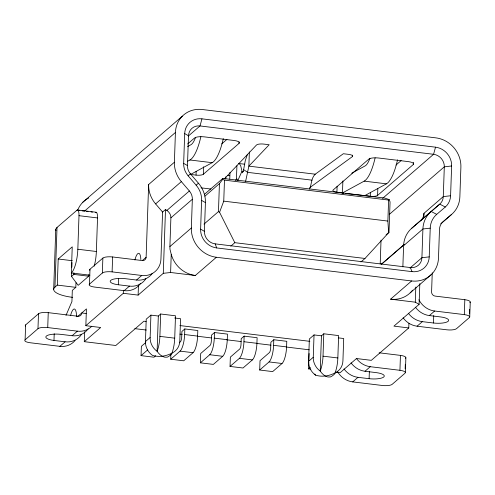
<?xml version="1.0" encoding="UTF-8"?>
<svg xmlns="http://www.w3.org/2000/svg" width="495" height="495" viewBox="0 0 495 495"><rect width="100%" height="100%" fill="white"/><g stroke="black" fill="none" stroke-linecap="round" stroke-linejoin="round"><path stroke-width="0.74" d="M75.098 340.486A19.447 17.845 49.1 0 1 59.839 346.351L30.176 342.75A7.778 2.203 2 0 1 25.103 339.83L25.622 324.912L38.492 313.774A7.778 2.203 2 0 1 48.25 312.648L77.907 316.249A3.892 3.57 49.1 0 0 81.749 312.97L86.198 313.508M25.103 339.83L37.979 328.692L38.492 313.774M37.979 328.692A7.778 2.203 2 0 1 47.73 327.566L48.25 312.648M53.689 289.247L55.762 229.587M72.709 297.359A27.231 7.703 2 0 1 54.945 287.125L57.018 227.465L76.917 210.251L79.881 210.61M81.483 334.422A19.447 17.845 49.1 0 1 65.105 341.798L53.98 340.442L54.215 333.735M54.945 287.125L57.29 285.101L58.193 258.996L72.239 246.85L71.33 272.949L89.867 275.201M88.754 274.669L88.698 276.21L78.167 285.324L71.528 276.439L71.664 272.578M71.849 267.182L72.01 262.554M71.528 276.439L73.873 274.416L73.922 272.869M65.996 315.383L71.924 301.573L72.313 290.386L75.828 287.347L75.983 282.744M71.33 272.949A19.447 5.439 -83.1 0 0 77.833 249.245L78.996 215.684A7.778 2.178 -83.1 0 0 76.917 210.251M146.118 321.465L143.89 321.199L115.805 345.498L84.292 341.674L84.633 331.724M84.292 341.674L100.677 327.498L85.845 325.698L86.427 308.917L77.536 316.614M140.586 283.288A19.447 17.845 49.1 0 1 124.208 290.664L94.545 287.063A7.778 2.203 2 0 1 89.471 284.142L89.991 269.224L102.867 258.087A7.778 2.203 2 0 1 112.619 256.961L142.282 260.562A3.892 3.57 49.1 0 0 146.118 257.282L148.642 184.517L174.388 162.242L175.428 132.468A27.231 24.979 49.1 0 1 202.282 109.513L435.848 137.858A27.231 24.979 49.1 0 1 460.894 167.106L459.861 196.88A27.231 24.979 49.1 0 1 451.619 214.415L440.748 223.82M94.199 266.162A19.447 5.439 -83.1 0 0 96.37 251.491L97.534 217.936A7.778 2.178 -83.1 0 0 95.455 212.504M89.471 284.142L102.347 273.005L102.867 258.087M102.347 273.005A7.778 2.203 2 0 1 112.105 271.879L112.619 256.961M145.852 278.735A19.447 17.845 49.1 0 1 129.473 286.11L118.348 284.761L118.559 278.79M85.845 325.698L123.298 293.3L123.404 290.249M123.298 293.3L138.124 295.1L138.47 285.182M155.684 355.775L154.032 357.204L141.056 355.627L141.378 346.308L145.79 342.497M145.456 341.544L146.229 319.17L150.913 315.123L158.326 316.02L160.671 313.997L175.496 315.798L174.723 338.172A15.562 4.35 -83.1 0 1 171.932 353.114C166.029 356.282 158.889 357.402 152.423 355.361A15.562 14.275 49.1 0 1 145.456 341.544L150.14 337.497L150.913 315.123M158.326 316.02L157.101 351.314C159.34 354.556 162.985 358.046 167.248 357.161A15.562 14.275 49.1 0 0 171.975 353.566M148.642 184.517A27.231 24.979 49.1 0 0 155.603 203.897L162.583 212.046L160.943 259.083A19.447 17.845 49.1 0 1 141.762 275.48L136.496 280.034L125.371 278.685A11.67 3.298 2 0 0 110.738 280.374A11.67 3.298 2 0 0 118.348 284.761M150.133 337.497A15.562 14.275 49.1 0 0 157.101 351.314A15.562 4.35 -83.1 0 0 159.891 336.371L160.671 313.997M163.288 273.333L165.503 209.515C168.523 211.186 171.097 214.217 170.893 217.843L169.89 246.572L169.983 249.282L171.239 254.331L170.608 272.485L163.288 273.333L138.124 295.1M179.301 342.757L180.403 341.804A3.892 1.089 -83.1 0 0 181.702 337.064L181.9 331.471L184.821 328.94L197.802 330.518L197.604 336.111A13.613 3.812 -83.1 0 1 193.056 352.7L183.695 360.799L170.719 359.228L170.893 354.21M183.657 163.369L184.697 133.594A17.504 16.057 49.1 0 1 201.96 118.837L435.526 147.176A17.504 16.057 49.1 0 1 451.626 165.98L450.592 195.76A17.504 16.057 49.1 0 1 445.296 207.028L436.701 214.372A21.396 19.627 49.1 0 0 430.229 228.146L429.227 256.874A17.504 16.057 49.1 0 1 411.964 271.631L216.717 247.939A17.504 16.057 49.1 0 1 200.617 229.136L201.613 200.407A21.396 19.627 49.1 0 0 196.144 185.179L188.137 175.824A17.504 16.057 49.1 0 1 183.657 163.369L187.463 165.559A11.67 10.704 49.1 0 0 190.451 173.869L198.458 183.224A27.231 24.979 49.1 0 1 205.419 202.603L204.423 231.332A11.67 10.704 49.1 0 0 215.158 243.868L216.717 247.939M187.463 165.559L188.502 135.785A11.67 10.704 49.1 0 1 200.011 125.947L201.96 118.837M170.719 359.228L180.081 351.128A13.613 3.812 -83.1 0 0 184.629 334.533L184.821 328.94M451.619 214.415L443.025 221.76A11.67 10.704 49.1 0 0 439.498 229.272L438.496 258A27.231 24.979 49.1 0 1 411.642 280.956L216.395 257.264A27.231 24.979 49.1 0 1 191.348 228.009L192.345 199.281A11.67 10.704 49.1 0 0 189.362 190.977L181.349 181.622A27.231 24.979 49.1 0 1 174.388 162.242M190.464 174.432L196.026 175.106L196.156 171.381M196.026 175.106A5.835 1.652 2 0 0 203.346 174.265L203.6 166.809M200.376 362.829L200.698 353.504L210.059 345.405A3.892 1.089 -83.1 0 0 211.365 340.665L211.557 335.072L214.483 332.541L227.459 334.113L227.267 339.706A13.613 3.812 -83.1 0 1 222.713 356.301L213.351 364.4L200.376 362.829L209.738 354.729A13.613 3.812 -83.1 0 0 214.286 338.135L214.483 332.541M203.996 224.111L218.462 211.594L219.434 183.633L222.707 179.369L222.843 178.429L384.609 198.056L389.175 199.565L390.06 201.96L389.002 232.291L364.988 258.47L360.942 261.973M364.988 258.47L234.816 242.68L219.563 212.281L223.752 201.143L224.483 180.137L222.707 179.369M225.776 179.029L225.856 176.795M229.767 179.079L230.002 172.371M235.403 180.316L236.443 179.233L236.913 165.813M230.033 366.424L230.361 357.105L239.722 349.006A3.892 1.089 -83.1 0 0 241.022 344.26L241.213 338.667L244.14 336.136L257.115 337.714L256.924 343.307A13.613 3.812 -83.1 0 1 252.376 359.902L243.008 368.002L230.033 366.424L239.401 358.324A13.613 3.812 -83.1 0 0 243.948 341.729L244.14 336.136M203.346 174.265L239.042 143.383L239.091 141.892M249.362 151.971L248.874 166.141L245.631 181.312M259.696 370.025L260.017 360.7L269.379 352.601A3.892 1.089 -83.1 0 0 270.678 347.861L270.876 342.268L273.803 339.737L286.778 341.309L286.58 346.902A13.613 3.812 -83.1 0 1 282.032 363.497L272.671 371.596L259.696 370.025L269.057 361.925A13.613 3.812 -83.1 0 0 273.605 345.331L273.803 339.737M315.544 375.154A15.562 14.275 49.1 0 1 308.583 361.338L309.356 338.964L314.04 334.917L321.453 335.814L323.792 333.791L338.623 335.591L337.85 357.965A15.562 4.35 -83.1 0 1 335.059 372.908C329.15 376.076 322.01 377.196 315.544 375.154A15.562 4.35 -83.1 0 1 314.82 374.01M310.835 369.165L308.589 368.893L308.831 361.963M308.88 360.428L309.121 353.504M335.103 373.36A15.562 14.275 49.1 0 1 330.375 376.955C326.112 377.84 322.462 374.35 320.228 371.108A15.562 14.275 49.1 0 1 313.261 357.291L314.04 334.917M321.453 335.814L320.228 371.108A15.562 4.35 -83.1 0 0 323.018 356.165L323.792 333.791M342.88 180.947L342.472 192.877L336.909 192.202L337.114 186.238M309.833 187.611L352.335 156.643L352.384 155.152M345.3 193.458L370.272 196.255L370.402 192.524M344.019 368.948A19.447 17.845 49.1 0 0 357.984 377.332L369.109 378.681L369.369 371.225M370.272 196.255A5.835 1.652 2 0 0 377.592 195.407L377.821 188.694M380.203 263.94L381.032 240.168M388.643 232.799L387.876 221.061L388.606 200.054L389.175 199.565M402.862 266.867L403.598 245.699A27.231 24.979 49.1 0 1 411.84 228.164L439.746 204.113A11.67 10.704 49.1 0 0 443.272 196.602L444.312 166.827A11.67 10.704 49.1 0 0 433.577 154.292L200.011 125.947L188.416 135.983M337.639 371.807A19.447 17.845 49.1 0 0 352.718 381.893L382.381 385.487A7.778 2.203 2 0 0 392.133 384.361L405.009 373.224A7.778 2.203 2 0 0 399.935 370.303L400.455 355.385L379.158 352.805M405.164 368.75L405.318 364.277M405.362 372.673L405.881 357.755M377.592 195.407L413.288 164.526L413.362 162.292M335.598 372.166L340.102 372.716L356.487 358.541L371.312 360.341L408.765 327.938L408.926 323.365M408.765 327.938L393.94 326.137L419.098 304.369L415.293 302.179L415.819 287.044M419.098 304.369L419.822 283.61M423.856 216.389L423.968 213.308L443.272 196.602L450.592 195.76M432.253 272.776L431.584 291.92A3.892 3.57 49.1 0 0 435.161 296.103L464.824 299.698A7.778 2.203 2 0 1 469.897 302.624M408.387 313.267A19.447 17.845 49.1 0 0 422.359 321.645L433.478 323L433.738 315.538M403.122 317.821A19.447 17.845 49.1 0 0 417.093 326.205L446.75 329.8A7.778 2.203 2 0 0 456.508 328.68L469.378 317.543A7.778 2.203 2 0 0 464.304 314.616L464.824 299.698M469.507 313.811L469.662 309.338M469.73 316.986L470.25 302.068M239.388 163.752L240.65 165.565L242.389 172.823L243.398 170.893L245.31 160.541L247.364 154.539M352.335 156.643A5.835 1.652 2 0 0 348.622 154.372L343.332 153.728L315.253 174.19C311.095 177.996 311.751 184.245 309.567 189.071M435.526 147.176L433.577 154.292L382.555 198.427M237.99 180.199L241.845 171.493L243.379 171.678M224.445 178.788L256.497 145.01A5.835 1.652 2 0 1 263.897 144.095L269.187 144.732L248.874 166.141L315.253 174.19M82.875 202.201L182.358 116.146M84.67 210.981L175.428 132.468M187.642 143.965L194.554 137.987A7.778 2.203 2 0 1 204.305 136.861L233.968 140.462A7.778 2.203 2 0 1 239.042 143.383M221.71 143.909L226.889 139.429M155.603 203.897L181.349 181.622M162.583 212.046L165.503 209.515M166.877 210.431L189.362 190.977M170.893 217.843L192.345 199.281M204.324 194.448L222.843 178.429M204.967 196.144L219.434 183.633M142.43 260.475L146.118 257.282M169.89 246.572L191.348 228.009M59.839 346.351L65.105 341.798M53.98 340.442A11.67 3.298 2 0 1 46.369 336.055A11.67 3.298 2 0 1 61.003 334.373L72.128 335.721L77.393 331.161A19.447 17.845 49.1 0 0 91.823 326.23M124.208 290.664L129.473 286.11M170.608 272.485L195.327 275.486L216.395 257.264M230.769 246.182L234.816 242.68M141.056 355.627L147.665 349.909M343.765 193.273L342.231 193.087L342.472 192.877M395.957 165.052L401.142 160.572M389.231 214.471L444.312 166.827L451.626 165.98M386.112 234.791L389.002 232.291M411.84 228.164L439.746 204.113L445.296 207.028M381.286 264.324L404.378 244.344M381.459 264.256L403.976 244.778M403.598 245.699L422.909 228.993A27.231 24.979 49.1 0 1 431.151 211.458L436.701 214.372M409.984 268.036L421.913 257.722L429.227 256.874M308.583 361.338L313.261 357.291M308.589 368.893L310.309 367.401M415.293 302.179L390.574 299.178L411.642 280.956M410.219 292.823L431.566 274.323M352.718 381.893L357.984 377.332M351.042 362.878A19.447 17.845 49.1 0 0 365.007 371.256L370.279 366.702L399.935 370.303M417.093 326.205L422.359 321.645M415.41 307.191A19.447 17.845 49.1 0 0 429.382 315.575L434.647 311.015L464.304 314.616M188.137 175.824L190.451 173.869M196.144 185.179L198.458 183.224M236.443 179.233L237.068 179.06L237.303 180.409M187.574 146.57L190.934 144.738A23.339 6.528 -83.1 0 0 195.457 137.697M187.283 161.438L189.944 159.99L212.188 162.688A38.901 10.884 -83.1 0 0 223.288 138.687M190.228 174.642L212.188 162.688M351.728 173.207L365.18 165.881A23.339 6.528 -83.1 0 0 369.932 158.214M342.231 193.087L364.19 181.133L386.434 183.831A38.901 10.884 -83.1 0 0 397.535 159.829M364.475 195.785L386.434 183.831M430.229 228.146L422.909 228.993L421.913 257.722A11.67 10.704 49.1 0 1 410.404 267.56L215.158 243.868M238.609 163.48L244.753 164.222M311.974 180.161L247.63 172.353L243.62 169.618M227.434 175.484L229.723 175.762M224.483 180.137L388.606 200.054M200.958 187.828L210.913 189.034M223.752 201.143L387.876 221.061M77.511 209.985L96.049 212.231M82.108 210.882L84.329 211.155M86.557 211.421L88.036 211.6M91.006 211.965L92.485 212.145M78.996 215.684L97.534 217.936M77.833 249.245L96.37 251.491M58.193 258.996L72.282 260.71M112.105 271.879L141.762 275.48M429.382 315.575L440.5 316.924A11.67 3.298 2 0 1 448.111 321.311A11.67 3.298 2 0 1 433.478 323M73.873 274.416L88.698 276.21M57.29 285.101L75.828 287.347M174.642 318L180.57 318.724L179.796 341.092A15.562 14.275 49.1 0 1 171.932 353.114M338.506 337.887L343.697 338.518L342.924 360.886A15.562 14.275 49.1 0 1 335.059 372.908M179.895 325.568L309.845 341.333M184.629 334.533L197.604 336.111M214.286 338.135L227.267 339.706M243.948 341.729L256.924 343.307M273.605 345.331L286.58 346.902M134.788 328.643L146.266 330.035M179.926 334.119L182.222 334.397M197.524 336.254L211.291 337.924M226.592 339.78L241.127 341.544M256.429 343.4L270.963 345.164M286.265 347.02L309.214 349.804M159.891 336.371L174.723 338.172M323.018 356.165L337.85 357.965M47.73 327.566L77.393 331.161M365.007 371.256L376.132 372.611A11.67 3.298 2 0 1 383.743 376.998A11.67 3.298 2 0 1 369.109 378.681M180.081 351.128L193.056 352.7M209.738 354.729L222.713 356.301M239.401 358.324L252.376 359.902M269.057 361.925L282.032 363.497M184.697 133.594L188.502 135.785M201.613 200.407L205.419 202.603M200.617 229.136L204.423 231.332M218.462 211.594L219.563 212.281M410.404 267.56L411.964 271.631M375.13 157.843A38.901 10.884 -83.1 0 1 364.19 181.133M336.909 192.202A5.835 1.652 2 0 1 333.104 190.012L368.8 159.13A7.778 2.203 2 0 1 378.551 158.004L408.214 161.605A7.778 2.203 2 0 1 413.288 164.526M423.968 213.308A11.67 10.704 49.1 0 1 420.434 220.82M434.647 311.015A19.447 17.845 49.1 0 1 418.918 299.747M412.545 290.206A27.231 24.979 49.1 0 1 390.574 299.178M89.812 270.357A7.778 2.203 2 0 1 89.991 269.224M134.9 260.017A11.67 3.267 -83.1 0 1 138.563 253.285A11.67 3.267 -83.1 0 1 140.852 259.578M25.443 326.044A7.778 2.203 2 0 1 25.622 324.912M152.151 273.679A19.447 17.845 49.1 0 1 136.496 280.034M195.327 275.486A27.231 24.979 49.1 0 1 171.239 254.331M370.279 366.702A19.447 17.845 49.1 0 1 356.307 358.318M400.455 355.385A7.778 2.203 2 0 1 405.529 358.312M88.153 328.859A19.447 17.845 49.1 0 1 72.128 335.721M77.758 209.942A27.231 24.979 49.1 0 1 88.63 198.019M55.96 230.695A27.231 7.703 2 0 1 57.018 227.465M70.531 315.699A11.67 3.267 -83.1 0 1 74.423 308.985A11.67 3.267 -83.1 0 1 76.496 316.757M200.883 136.7A38.901 10.884 -83.1 0 1 189.944 159.99"/></g></svg>
